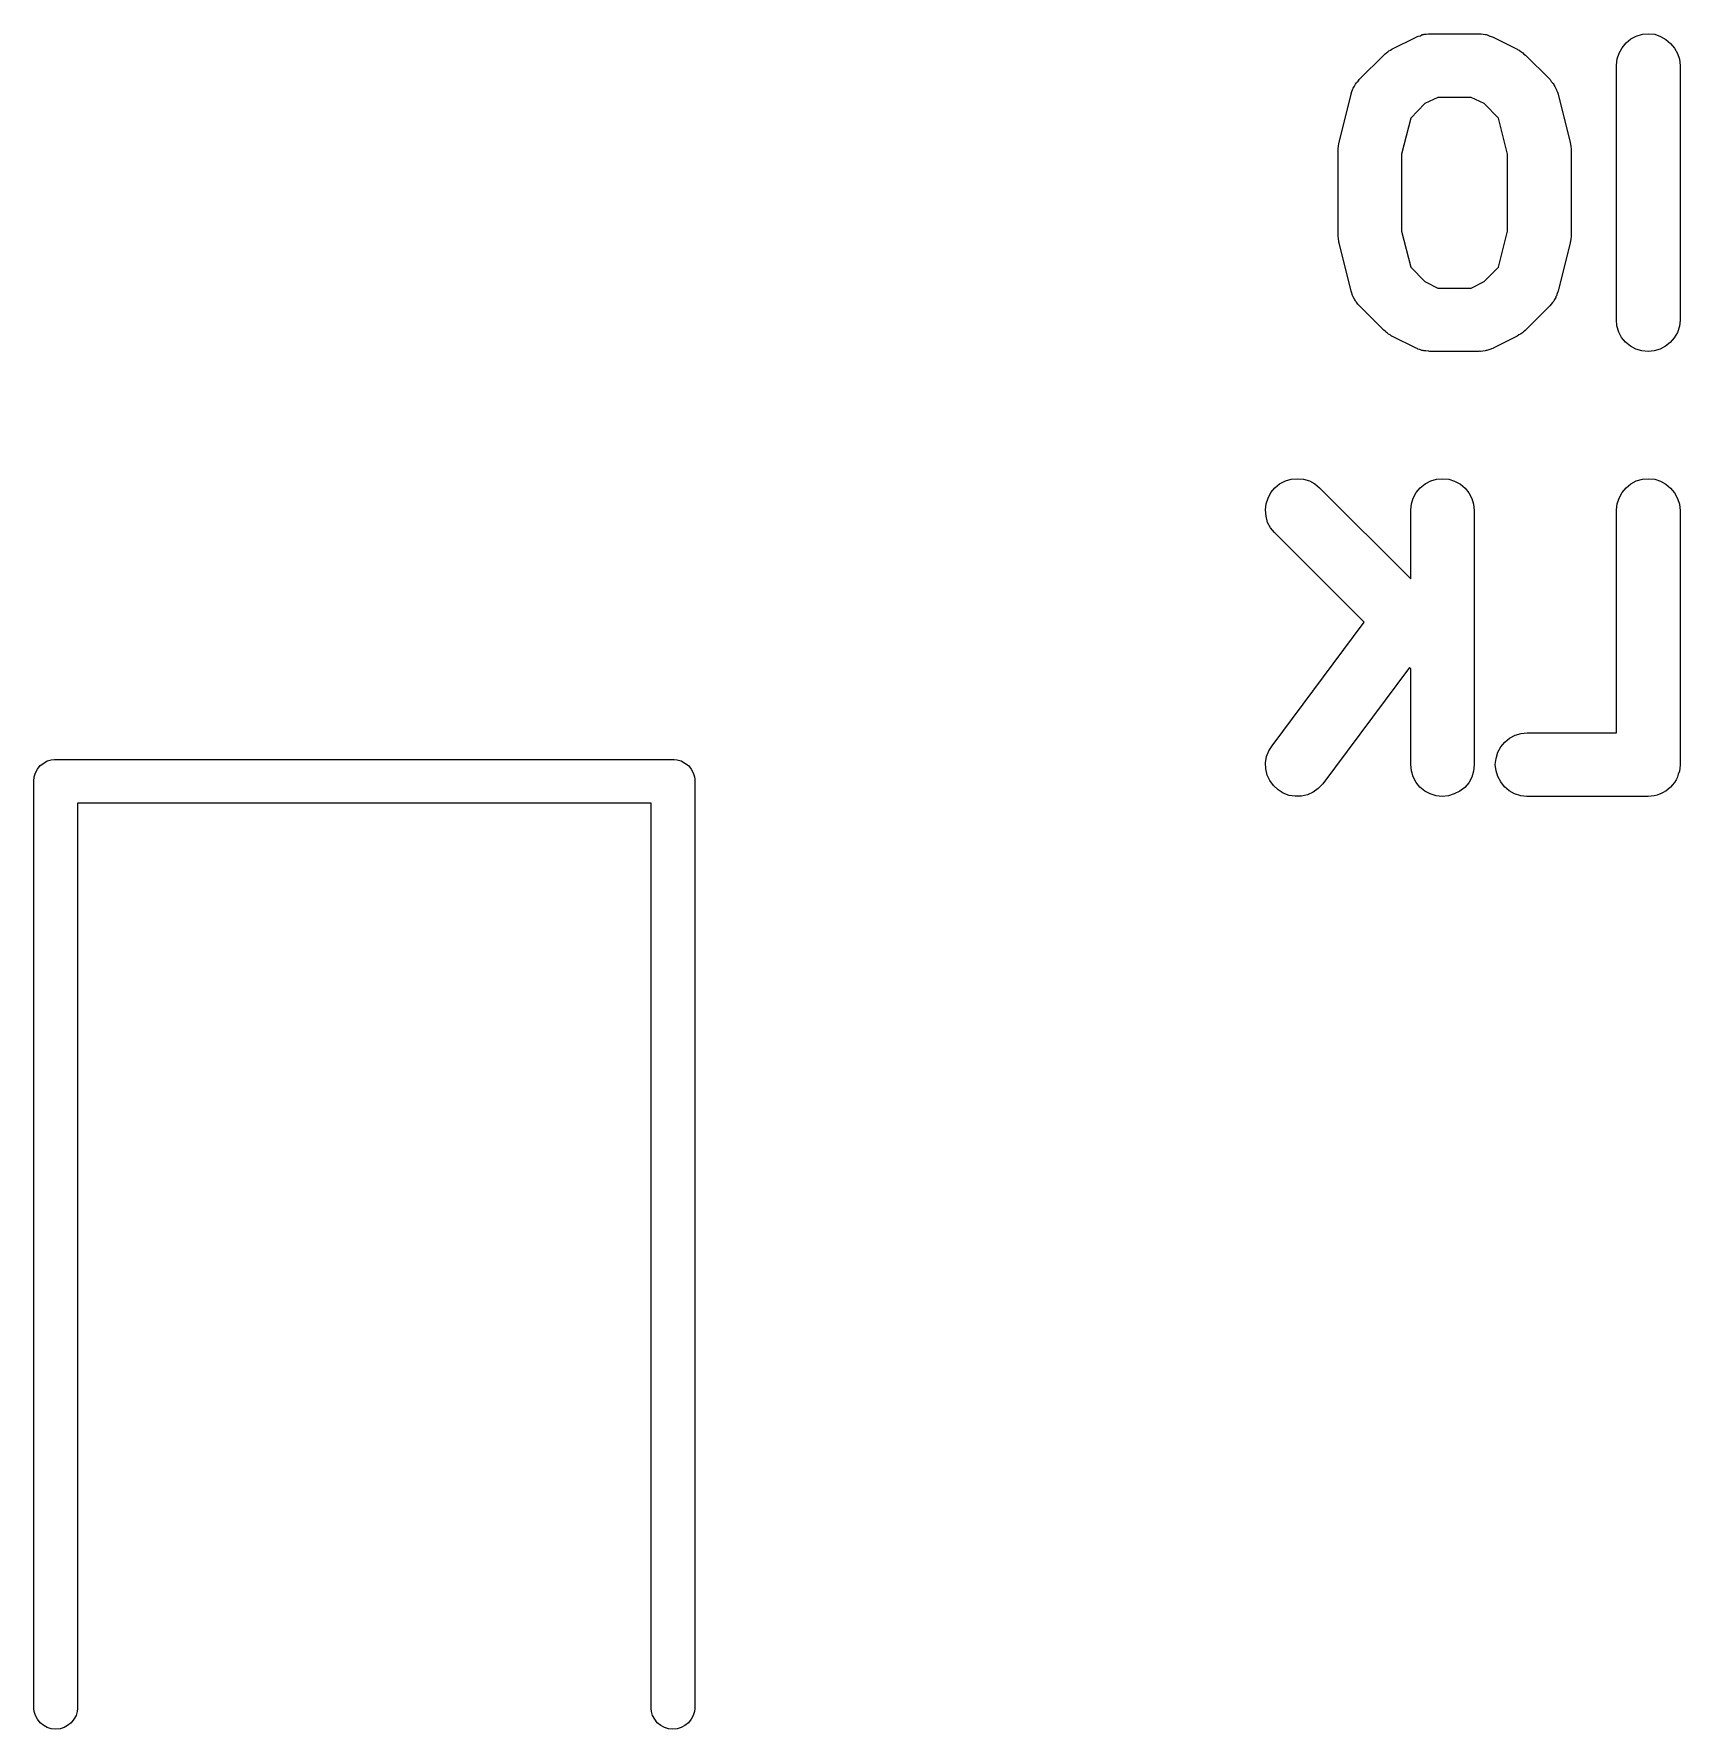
# Model space of a CAD drawing. Extents: x 119.7 to 160.3, y -116.7 to -64.
# Drawn here: x 134.44 to 138.974, y -111.61 to -106.942 of the extents above; entities that cross this region are included whole.
import ezdxf

# ---------------------------------------------------------------- set-up
doc = ezdxf.new("R2010")
doc.units = 0
doc.layers.add('BLACK', color=7, linetype='CONTINUOUS')

msp = doc.modelspace()

# ---------------------------------------------------------------- linework, layer by layer
at = {"layer": 'BLACK', "linetype": 'CONTINUOUS'}
for p, q in [((138.267, -106.944), (138.269, -106.943)), ((138.269, -106.943), (138.275, -106.943)), ((138.275, -106.943), (138.281, -106.942)), ((138.281, -106.942), (138.284, -106.942)), ((138.284, -106.942), (138.286, -106.942)), ((138.286, -106.942), (138.42, -106.942)), ((138.42, -106.942), (138.421, -106.942)), ((138.421, -106.942), (138.423, -106.942)), ((138.423, -106.942), (138.426, -106.942)), ((138.426, -106.942), (138.432, -106.943)), ((138.432, -106.943), (138.438, -106.944)), ((138.853, -106.948), (138.87, -106.943)), ((138.87, -106.943), (138.887, -106.942)), ((138.887, -106.942), (138.904, -106.943)), ((138.904, -106.943), (138.92, -106.949)), ((138.169, -106.991), (138.172, -106.989)), ((138.172, -106.989), (138.176, -106.987)), ((138.176, -106.987), (138.18, -106.984)), ((138.18, -106.984), (138.247, -106.951)), ((138.247, -106.951), (138.248, -106.95)), ((138.248, -106.95), (138.251, -106.949)), ((138.251, -106.949), (138.253, -106.948)), ((138.253, -106.948), (138.259, -106.947)), ((138.259, -106.947), (138.264, -106.944)), ((138.264, -106.944), (138.267, -106.944)), ((138.438, -106.944), (138.44, -106.944)), ((138.44, -106.944), (138.443, -106.945)), ((138.443, -106.945), (138.448, -106.947)), ((138.448, -106.947), (138.454, -106.949)), ((138.454, -106.949), (138.456, -106.95)), ((138.456, -106.95), (138.459, -106.951)), ((138.459, -106.951), (138.525, -106.984)), ((138.525, -106.984), (138.526, -106.985)), ((138.526, -106.985), (138.531, -106.987)), ((138.531, -106.987), (138.535, -106.99)), ((138.535, -106.99), (138.538, -106.992)), ((138.806, -106.995), (138.814, -106.98)), ((138.814, -106.98), (138.825, -106.967)), ((138.825, -106.967), (138.838, -106.956)), ((138.838, -106.956), (138.853, -106.948)), ((138.92, -106.949), (138.935, -106.957)), ((138.935, -106.957), (138.948, -106.968)), ((138.948, -106.968), (138.959, -106.981)), ((138.959, -106.981), (138.967, -106.996)), ((138.091, -107.067), (138.158, -107.001)), ((138.158, -107.001), (138.159, -107)), ((138.159, -107), (138.162, -106.997)), ((138.162, -106.997), (138.166, -106.993)), ((138.166, -106.993), (138.169, -106.991)), ((138.538, -106.992), (138.541, -106.994)), ((138.541, -106.994), (138.544, -106.998)), ((138.544, -106.998), (138.548, -107.001)), ((138.548, -107.001), (138.615, -107.067)), ((138.799, -107.028), (138.801, -107.011)), ((138.799, -107.029), (138.799, -107.028)), ((138.799, -107.729), (138.799, -107.029)), ((138.801, -107.011), (138.806, -106.995)), ((138.967, -106.996), (138.972, -107.012)), ((138.972, -107.012), (138.974, -107.029)), ((138.974, -107.029), (138.974, -107.729)), ((138.077, -107.086), (138.08, -107.08)), ((138.08, -107.08), (138.082, -107.078)), ((138.082, -107.078), (138.083, -107.076)), ((138.083, -107.076), (138.087, -107.072)), ((138.087, -107.072), (138.091, -107.067)), ((138.615, -107.067), (138.616, -107.068)), ((138.616, -107.068), (138.619, -107.073)), ((138.619, -107.073), (138.623, -107.077)), ((138.623, -107.077), (138.625, -107.079)), ((138.625, -107.079), (138.626, -107.082)), ((138.626, -107.082), (138.629, -107.087)), ((138.035, -107.241), (138.068, -107.108)), ((138.068, -107.107), (138.07, -107.101)), ((138.068, -107.108), (138.068, -107.107)), ((138.07, -107.101), (138.072, -107.096)), ((138.072, -107.096), (138.073, -107.093)), ((138.073, -107.093), (138.074, -107.091)), ((138.074, -107.091), (138.077, -107.086)), ((138.307, -107.117), (138.271, -107.134)), ((138.399, -107.117), (138.307, -107.117)), ((138.434, -107.134), (138.399, -107.117)), ((138.629, -107.087), (138.632, -107.092)), ((138.632, -107.092), (138.633, -107.094)), ((138.633, -107.094), (138.634, -107.097)), ((138.634, -107.097), (138.636, -107.102)), ((138.636, -107.102), (138.638, -107.108)), ((138.638, -107.108), (138.671, -107.241)), ((138.232, -107.174), (138.207, -107.273)), ((138.271, -107.134), (138.232, -107.174)), ((138.474, -107.174), (138.434, -107.134)), ((138.499, -107.273), (138.474, -107.174)), ((138.032, -107.258), (138.033, -107.251)), ((138.032, -107.26), (138.032, -107.258)), ((138.032, -107.261), (138.032, -107.26)), ((138.032, -107.262), (138.032, -107.261)), ((138.032, -107.496), (138.032, -107.262)), ((138.033, -107.251), (138.034, -107.244)), ((138.034, -107.243), (138.035, -107.241)), ((138.034, -107.244), (138.034, -107.243)), ((138.671, -107.241), (138.671, -107.242)), ((138.671, -107.242), (138.672, -107.244)), ((138.672, -107.244), (138.672, -107.246)), ((138.672, -107.246), (138.673, -107.252)), ((138.673, -107.252), (138.674, -107.259)), ((138.674, -107.259), (138.674, -107.261)), ((138.674, -107.261), (138.674, -107.262)), ((138.674, -107.262), (138.674, -107.496)), ((138.207, -107.273), (138.207, -107.485)), ((138.499, -107.485), (138.499, -107.273)), ((138.032, -107.497), (138.032, -107.496)), ((138.032, -107.499), (138.032, -107.497)), ((138.033, -107.506), (138.032, -107.499)), ((138.207, -107.485), (138.232, -107.584)), ((138.474, -107.584), (138.499, -107.485)), ((138.674, -107.5), (138.673, -107.507)), ((138.674, -107.496), (138.674, -107.497)), ((138.674, -107.497), (138.674, -107.499)), ((138.674, -107.499), (138.674, -107.5)), ((138.034, -107.513), (138.033, -107.506)), ((138.034, -107.514), (138.034, -107.513)), ((138.034, -107.516), (138.034, -107.514)), ((138.035, -107.517), (138.034, -107.516)), ((138.068, -107.65), (138.035, -107.517)), ((138.671, -107.517), (138.638, -107.65)), ((138.672, -107.514), (138.671, -107.516)), ((138.671, -107.516), (138.671, -107.517)), ((138.673, -107.507), (138.672, -107.514)), ((138.232, -107.584), (138.271, -107.624)), ((138.434, -107.624), (138.474, -107.584)), ((138.271, -107.624), (138.307, -107.642)), ((138.307, -107.642), (138.399, -107.642)), ((138.399, -107.642), (138.434, -107.624)), ((138.07, -107.656), (138.068, -107.65)), ((138.072, -107.662), (138.07, -107.656)), ((138.073, -107.664), (138.072, -107.662)), ((138.074, -107.666), (138.073, -107.664)), ((138.077, -107.672), (138.074, -107.666)), ((138.08, -107.677), (138.077, -107.672)), ((138.081, -107.679), (138.08, -107.677)), ((138.083, -107.681), (138.081, -107.679)), ((138.086, -107.686), (138.083, -107.681)), ((138.09, -107.69), (138.086, -107.686)), ((138.091, -107.691), (138.09, -107.69)), ((138.619, -107.686), (138.615, -107.691)), ((138.623, -107.682), (138.619, -107.686)), ((138.624, -107.68), (138.623, -107.682)), ((138.626, -107.678), (138.624, -107.68)), ((138.628, -107.673), (138.626, -107.678)), ((138.632, -107.668), (138.628, -107.673)), ((138.634, -107.663), (138.632, -107.665)), ((138.632, -107.665), (138.632, -107.668)), ((138.635, -107.657), (138.634, -107.663)), ((138.637, -107.652), (138.635, -107.657)), ((138.638, -107.65), (138.637, -107.652)), ((138.158, -107.758), (138.091, -107.691)), ((138.615, -107.691), (138.548, -107.758)), ((138.8, -107.746), (138.799, -107.729)), ((138.974, -107.73), (138.972, -107.747)), ((138.974, -107.729), (138.974, -107.73)), ((138.162, -107.761), (138.158, -107.758)), ((138.165, -107.764), (138.162, -107.761)), ((138.168, -107.766), (138.165, -107.764)), ((138.171, -107.769), (138.168, -107.766)), ((138.175, -107.771), (138.171, -107.769)), ((138.179, -107.774), (138.175, -107.771)), ((138.18, -107.774), (138.179, -107.774)), ((138.247, -107.807), (138.18, -107.774)), ((138.525, -107.774), (138.459, -107.807)), ((138.53, -107.771), (138.525, -107.774)), ((138.534, -107.769), (138.53, -107.771)), ((138.537, -107.767), (138.534, -107.769)), ((138.54, -107.765), (138.537, -107.767)), ((138.543, -107.762), (138.54, -107.765)), ((138.547, -107.759), (138.543, -107.762)), ((138.548, -107.758), (138.547, -107.759)), ((138.805, -107.763), (138.8, -107.746)), ((138.813, -107.778), (138.805, -107.763)), ((138.824, -107.791), (138.813, -107.778)), ((138.958, -107.779), (138.947, -107.792)), ((138.967, -107.764), (138.958, -107.779)), ((138.972, -107.747), (138.967, -107.764)), ((138.25, -107.808), (138.247, -107.807)), ((138.252, -107.81), (138.25, -107.808)), ((138.257, -107.811), (138.252, -107.81)), ((138.263, -107.814), (138.257, -107.811)), ((138.266, -107.814), (138.263, -107.814)), ((138.268, -107.815), (138.266, -107.814)), ((138.274, -107.815), (138.268, -107.815)), ((138.28, -107.816), (138.274, -107.815)), ((138.282, -107.816), (138.28, -107.816)), ((138.285, -107.817), (138.282, -107.816)), ((138.286, -107.817), (138.285, -107.817)), ((138.42, -107.817), (138.286, -107.817)), ((138.422, -107.816), (138.42, -107.817)), ((138.425, -107.817), (138.422, -107.816)), ((138.431, -107.816), (138.425, -107.817)), ((138.437, -107.815), (138.431, -107.816)), ((138.439, -107.814), (138.437, -107.815)), ((138.442, -107.814), (138.439, -107.814)), ((138.447, -107.812), (138.442, -107.814)), ((138.453, -107.81), (138.447, -107.812)), ((138.455, -107.809), (138.453, -107.81)), ((138.458, -107.808), (138.455, -107.809)), ((138.459, -107.807), (138.458, -107.808)), ((138.837, -107.802), (138.824, -107.791)), ((138.852, -107.81), (138.837, -107.802)), ((138.869, -107.815), (138.852, -107.81)), ((138.886, -107.817), (138.869, -107.815)), ((138.903, -107.815), (138.886, -107.817)), ((138.919, -107.81), (138.903, -107.815)), ((138.934, -107.802), (138.919, -107.81)), ((138.947, -107.792), (138.934, -107.802)), ((137.847, -108.205), (137.858, -108.192)), ((137.858, -108.192), (137.871, -108.181)), ((137.871, -108.181), (137.887, -108.173)), ((137.887, -108.173), (137.903, -108.168)), ((137.903, -108.168), (137.92, -108.167)), ((137.92, -108.167), (137.937, -108.168)), ((137.937, -108.168), (137.953, -108.173)), ((137.953, -108.173), (137.968, -108.181)), ((137.968, -108.181), (137.981, -108.192)), ((137.981, -108.192), (138.232, -108.443)), ((138.247, -108.205), (138.258, -108.192)), ((138.258, -108.192), (138.272, -108.181)), ((138.272, -108.181), (138.287, -108.173)), ((138.287, -108.173), (138.303, -108.168)), ((138.303, -108.168), (138.32, -108.167)), ((138.32, -108.167), (138.337, -108.168)), ((138.337, -108.168), (138.353, -108.174)), ((138.353, -108.174), (138.369, -108.182)), ((138.369, -108.182), (138.382, -108.193)), ((138.382, -108.193), (138.392, -108.206)), ((138.814, -108.205), (138.825, -108.192)), ((138.825, -108.192), (138.838, -108.181)), ((138.838, -108.181), (138.853, -108.173)), ((138.853, -108.173), (138.87, -108.168)), ((138.87, -108.168), (138.887, -108.167)), ((138.887, -108.167), (138.904, -108.168)), ((138.904, -108.168), (138.92, -108.174)), ((138.92, -108.174), (138.935, -108.182)), ((138.935, -108.182), (138.948, -108.193)), ((138.948, -108.193), (138.959, -108.206)), ((137.832, -108.253), (137.834, -108.236)), ((137.834, -108.236), (137.839, -108.22)), ((137.839, -108.22), (137.847, -108.205)), ((138.232, -108.253), (138.234, -108.236)), ((138.234, -108.236), (138.239, -108.22)), ((138.239, -108.22), (138.247, -108.205)), ((138.392, -108.206), (138.4, -108.221)), ((138.4, -108.221), (138.405, -108.237)), ((138.405, -108.237), (138.407, -108.254)), ((138.799, -108.253), (138.801, -108.236)), ((138.801, -108.236), (138.806, -108.22)), ((138.806, -108.22), (138.814, -108.205)), ((138.959, -108.206), (138.967, -108.221)), ((138.967, -108.221), (138.972, -108.237)), ((138.972, -108.237), (138.974, -108.254)), ((137.834, -108.27), (137.832, -108.253)), ((137.838, -108.287), (137.834, -108.27)), ((137.846, -108.302), (137.838, -108.287)), ((138.232, -108.254), (138.232, -108.253)), ((138.232, -108.443), (138.232, -108.254)), ((138.407, -108.254), (138.407, -108.954)), ((138.799, -108.254), (138.799, -108.253)), ((138.799, -108.867), (138.799, -108.254)), ((138.974, -108.254), (138.974, -108.954)), ((137.857, -108.315), (137.846, -108.302)), ((137.858, -108.316), (137.857, -108.315)), ((138.104, -108.562), (137.858, -108.316)), ((137.85, -108.902), (138.104, -108.562)), ((138.229, -108.687), (137.99, -109.007)), ((138.232, -108.69), (138.229, -108.687)), ((138.232, -108.954), (138.232, -108.69)), ((137.841, -108.916), (137.85, -108.902)), ((138.48, -108.905), (138.491, -108.892)), ((138.491, -108.892), (138.504, -108.881)), ((138.504, -108.881), (138.52, -108.873)), ((138.52, -108.873), (138.536, -108.868)), ((138.536, -108.868), (138.553, -108.867)), ((138.553, -108.867), (138.799, -108.867)), ((134.457, -108.957), (134.467, -108.95)), ((134.467, -108.95), (134.477, -108.944)), ((134.477, -108.944), (134.488, -108.941)), ((134.488, -108.941), (134.497, -108.94)), ((134.497, -108.94), (134.5, -108.94)), ((134.5, -108.94), (134.503, -108.94)), ((134.503, -108.94), (136.197, -108.94)), ((136.197, -108.94), (136.2, -108.94)), ((136.2, -108.94), (136.203, -108.94)), ((136.203, -108.94), (136.203, -108.94)), ((136.203, -108.94), (136.212, -108.941)), ((136.212, -108.941), (136.223, -108.944)), ((136.223, -108.944), (136.233, -108.95)), ((136.233, -108.95), (136.233, -108.95)), ((136.233, -108.95), (136.243, -108.957)), ((137.832, -108.949), (137.835, -108.932)), ((137.833, -108.966), (137.832, -108.949)), ((137.835, -108.932), (137.841, -108.916)), ((138.465, -108.954), (138.467, -108.937)), ((138.467, -108.937), (138.472, -108.92)), ((138.472, -108.92), (138.48, -108.905)), ((134.44, -109), (134.441, -108.988)), ((134.441, -108.988), (134.444, -108.977)), ((134.444, -108.977), (134.45, -108.967)), ((134.45, -108.967), (134.457, -108.957)), ((136.243, -108.957), (136.25, -108.967)), ((136.25, -108.967), (136.256, -108.977)), ((136.256, -108.977), (136.259, -108.988)), ((136.259, -108.988), (136.26, -108.994)), ((136.26, -108.994), (136.26, -109)), ((137.837, -108.983), (137.833, -108.966)), ((137.844, -108.998), (137.837, -108.983)), ((138.234, -108.971), (138.232, -108.954)), ((138.239, -108.988), (138.234, -108.971)), ((138.247, -109.003), (138.239, -108.988)), ((138.4, -108.989), (138.392, -109.004)), ((138.405, -108.972), (138.4, -108.989)), ((138.407, -108.955), (138.405, -108.972)), ((138.407, -108.954), (138.407, -108.955)), ((138.467, -108.971), (138.465, -108.954)), ((138.472, -108.987), (138.467, -108.971)), ((138.48, -109.002), (138.472, -108.987)), ((138.963, -108.996), (138.959, -109.003)), ((138.967, -108.989), (138.963, -108.996)), ((138.969, -108.98), (138.967, -108.988)), ((138.967, -108.988), (138.967, -108.988)), ((138.967, -108.988), (138.967, -108.989)), ((138.972, -108.972), (138.969, -108.98)), ((138.973, -108.964), (138.972, -108.972)), ((138.972, -108.972), (138.972, -108.972)), ((138.972, -108.972), (138.972, -108.972)), ((138.974, -108.955), (138.973, -108.964)), ((138.974, -108.954), (138.974, -108.955)), ((138.974, -108.955), (138.974, -108.955)), ((138.974, -108.955), (138.974, -108.955)), ((138.974, -108.955), (138.974, -108.955)), ((134.44, -109.003), (134.44, -109)), ((134.44, -111.553), (134.44, -109.003)), ((136.26, -109), (136.26, -109.003)), ((136.26, -109.003), (136.26, -111.553)), ((137.854, -109.012), (137.844, -108.998)), ((137.867, -109.024), (137.854, -109.012)), ((137.881, -109.033), (137.867, -109.024)), ((137.897, -109.039), (137.881, -109.033)), ((137.914, -109.041), (137.897, -109.039)), ((137.931, -109.041), (137.914, -109.041)), ((137.948, -109.037), (137.931, -109.041)), ((137.963, -109.03), (137.948, -109.037)), ((137.977, -109.02), (137.963, -109.03)), ((137.989, -109.008), (137.977, -109.02)), ((137.99, -109.007), (137.989, -109.008)), ((138.257, -109.016), (138.247, -109.003)), ((138.271, -109.027), (138.257, -109.016)), ((138.286, -109.035), (138.271, -109.027)), ((138.302, -109.04), (138.286, -109.035)), ((138.319, -109.042), (138.302, -109.04)), ((138.336, -109.04), (138.319, -109.042)), ((138.352, -109.035), (138.336, -109.04)), ((138.367, -109.027), (138.352, -109.035)), ((138.381, -109.017), (138.367, -109.027)), ((138.392, -109.004), (138.381, -109.017)), ((138.49, -109.015), (138.48, -109.002)), ((138.503, -109.026), (138.49, -109.015)), ((138.518, -109.035), (138.503, -109.026)), ((138.535, -109.04), (138.518, -109.035)), ((138.552, -109.042), (138.535, -109.04)), ((138.553, -109.042), (138.552, -109.042)), ((138.886, -109.042), (138.553, -109.042)), ((138.894, -109.041), (138.886, -109.042)), ((138.903, -109.04), (138.894, -109.041)), ((138.911, -109.038), (138.903, -109.04)), ((138.903, -109.04), (138.903, -109.04)), ((138.903, -109.04), (138.903, -109.04)), ((138.919, -109.035), (138.911, -109.038)), ((138.92, -109.035), (138.919, -109.035)), ((138.919, -109.035), (138.919, -109.035)), ((138.927, -109.031), (138.92, -109.035)), ((138.934, -109.027), (138.927, -109.031)), ((138.935, -109.027), (138.934, -109.027)), ((138.934, -109.027), (138.934, -109.027)), ((138.941, -109.022), (138.935, -109.027)), ((138.947, -109.017), (138.941, -109.022)), ((138.948, -109.016), (138.947, -109.017)), ((138.953, -109.01), (138.948, -109.016)), ((138.948, -109.016), (138.948, -109.016)), ((138.958, -109.004), (138.953, -109.01)), ((138.959, -109.003), (138.958, -109.004)), ((138.959, -109.003), (138.959, -109.003)), ((136.14, -109.06), (134.56, -109.06)), ((134.56, -109.06), (134.56, -111.553)), ((136.14, -111.553), (136.14, -109.06)), ((134.441, -111.562), (134.44, -111.553)), ((134.444, -111.573), (134.441, -111.562)), ((134.559, -111.562), (134.556, -111.573)), ((134.56, -111.553), (134.559, -111.562)), ((136.141, -111.562), (136.14, -111.553)), ((136.144, -111.573), (136.141, -111.562)), ((136.259, -111.562), (136.256, -111.573)), ((136.26, -111.553), (136.259, -111.562)), ((134.45, -111.583), (134.444, -111.573)), ((134.457, -111.593), (134.45, -111.583)), ((134.467, -111.6), (134.457, -111.593)), ((134.477, -111.606), (134.467, -111.6)), ((134.488, -111.609), (134.477, -111.606)), ((134.5, -111.61), (134.488, -111.609)), ((134.512, -111.609), (134.5, -111.61)), ((134.523, -111.606), (134.512, -111.609)), ((134.533, -111.6), (134.523, -111.606)), ((134.543, -111.593), (134.533, -111.6)), ((134.55, -111.583), (134.543, -111.593)), ((134.556, -111.573), (134.55, -111.583)), ((136.15, -111.583), (136.144, -111.573)), ((136.157, -111.593), (136.15, -111.583)), ((136.167, -111.6), (136.157, -111.593)), ((136.177, -111.606), (136.167, -111.6)), ((136.188, -111.609), (136.177, -111.606)), ((136.2, -111.61), (136.188, -111.609)), ((136.212, -111.609), (136.2, -111.61)), ((136.223, -111.606), (136.212, -111.609)), ((136.233, -111.6), (136.223, -111.606)), ((136.243, -111.593), (136.233, -111.6)), ((136.25, -111.583), (136.243, -111.593)), ((136.256, -111.573), (136.25, -111.583))]:
    msp.add_line(p, q, dxfattribs=at)

doc.saveas('drawing.dxf')
